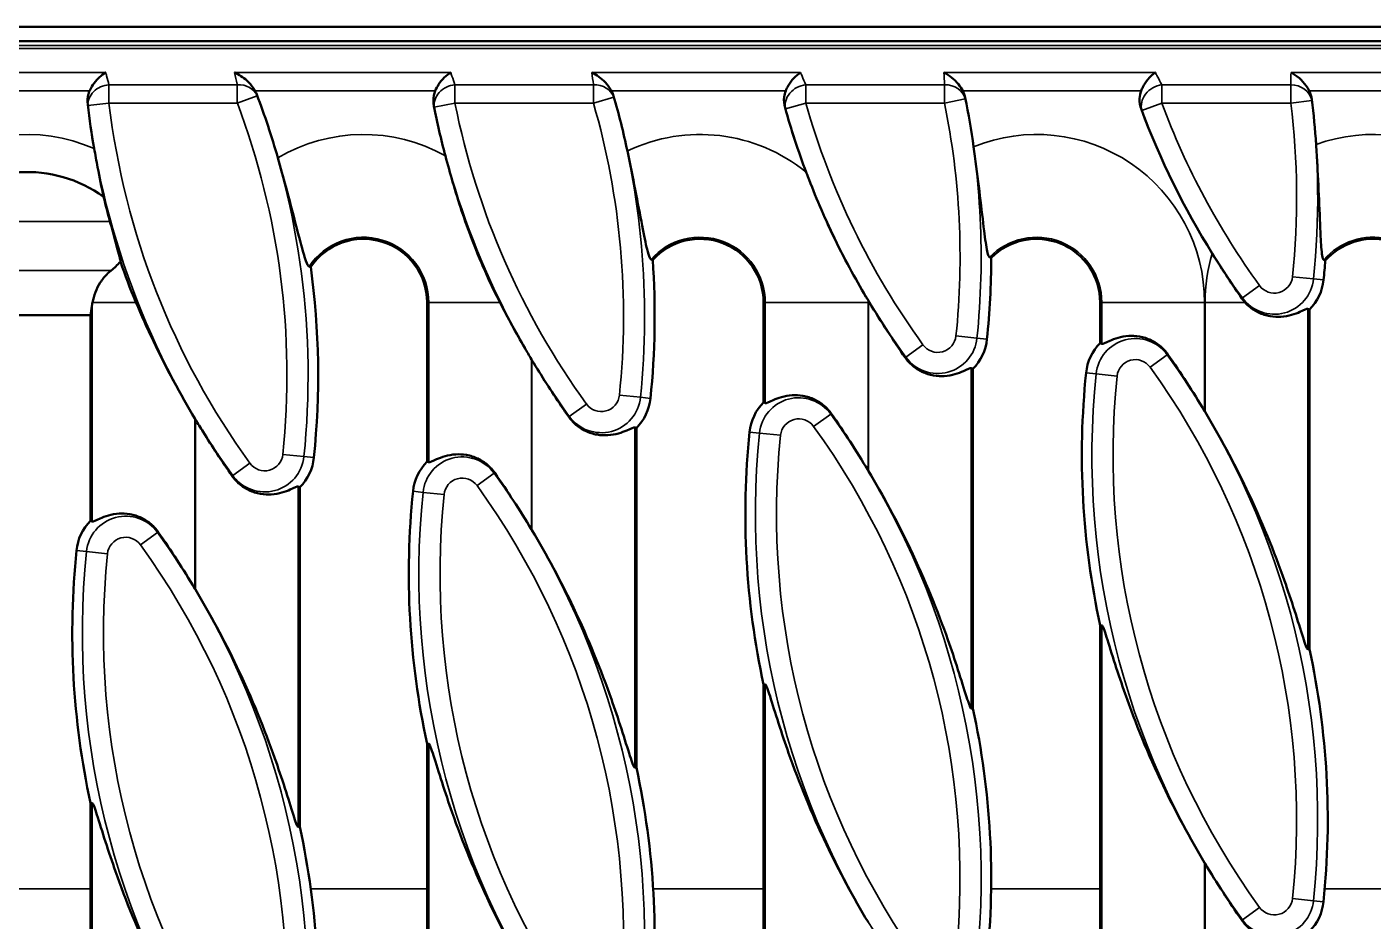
# Model space of a CAD drawing. Header units: millimetres. Extents: x 0 to 1485, y 0 to 1050.
# Drawn here: x 563 to 658.2, y 563.5 to 626.8 of the extents above; entities that cross this region are included whole.
import ezdxf

# ---------------------------------------------------------------- set-up
doc = ezdxf.new("R2010")
doc.units = ezdxf.units.MM
doc.header["$LTSCALE"] = 2.5
doc.layers.add('Sichtbar (ISO)', color=7, linetype='Continuous', lineweight=50)
doc.layers.add('Sichtbar schmal (ISO)', color=7, linetype='Continuous', lineweight=35)

msp = doc.modelspace()

# ---------------------------------------------------------------- linework, layer by layer
at = {"layer": 'Sichtbar (ISO)'}
for p, q in [((1420.146, 626.759), (420.146, 626.759)), ((919.646, 625.759), (420.646, 625.759)), ((567.503, 606.359), (567.62, 607.13)), ((591.313, 596.002), (591.313, 607.259)), ((615.122, 600.193), (615.122, 607.259)), ((638.932, 604.383), (638.932, 607.259)), ((653.741, 606.753), (653.741, 582.726)), ((559.164, 606.359), (567.503, 606.359)), ((567.503, 591.812), (567.503, 606.359)), ((629.932, 602.563), (629.932, 578.535)), ((606.122, 598.372), (606.122, 574.345)), ((582.313, 594.182), (582.313, 570.154)), ((638.932, 584.411), (639.048, 584.423)), ((638.932, 560.383), (638.932, 584.411)), ((653.741, 582.726), (653.624, 582.713)), ((615.122, 580.22), (615.239, 580.233)), ((615.122, 556.193), (615.122, 580.22)), ((629.932, 578.535), (629.815, 578.523)), ((591.313, 576.03), (591.429, 576.042)), ((591.313, 552.002), (591.313, 576.03)), ((606.122, 574.345), (606.005, 574.332)), ((567.503, 571.839), (567.62, 571.852)), ((567.503, 547.812), (567.503, 571.839)), ((582.313, 570.154), (582.196, 570.142))]:
    msp.add_line(p, q, dxfattribs=at)
for centre, radius, start, end in [((526.784, 602.102), 56.122, 15.91258, 20.73517), ((623.032, 627.892), 56.122, 186.77959, 189.99171), ((646.841, 632.082), 56.122, 191.23074, 194.91353), ((550.593, 606.293), 56.122, 12.02047, 16.10142), ((670.651, 636.273), 56.122, 195.75182, 200.66164), ((574.403, 610.483), 56.122, 7.98898, 11.57369), ((598.213, 614.674), 56.122, 3.8509, 7.11826), ((694.46, 640.463), 56.122, 200.37612, 212.00197), ((563.003, 607.259), 9.234, 54.00166, 132.48996), ((623.032, 627.892), 56.165, 193.55323, 195.37701), ((586.813, 607.259), 4.5, 0, 145.94175), ((610.622, 607.259), 4.5, 0, 138.04154), ((634.432, 607.259), 4.5, 0, 135.45553), ((658.241, 607.259), 4.5, 14.85071, 138.71186), ((526.784, 602.102), 56.821, 354.12505, 7.76463), ((550.593, 606.293), 56.821, 354.12505, 4.01128), ((574.403, 610.483), 56.821, 354.12505, 359.9317), ((598.213, 614.674), 56.821, 354.12505, 355.51282), ((651.254, 609.216), 3.5, 315.28608, 354.12505), ((670.651, 636.273), 56.122, 210.93038, 210.99583), ((627.444, 605.025), 3.5, 315.28608, 354.12505), ((641.419, 601.921), 3.5, 135.28608, 174.12505), ((646.841, 632.082), 56.122, 210.93272, 210.99477), ((694.46, 596.463), 56.821, 174.12505, 192.24573), ((603.635, 600.835), 3.5, 315.28608, 354.12505), ((617.609, 597.73), 3.5, 135.28608, 174.12505), ((598.213, 570.674), 56.122, 30.93272, 30.99477), ((623.032, 627.892), 56.122, 210.93272, 210.99477), ((670.651, 592.273), 56.821, 174.12505, 192.24573), ((579.825, 596.644), 3.5, 315.28608, 354.12505), ((593.8, 593.54), 3.5, 135.28608, 174.12505), ((574.403, 566.483), 56.122, 30.93272, 30.99477), ((646.841, 588.082), 56.821, 174.12505, 192.24573), ((569.99, 589.349), 3.5, 135.28608, 174.12505), ((550.593, 562.293), 56.122, 30.93272, 30.99477), ((623.032, 583.892), 56.821, 174.12505, 192.24573), ((526.784, 558.102), 56.122, 30.93272, 30.99477), ((598.213, 570.674), 56.821, 354.12505, 12.24573), ((574.403, 566.483), 56.821, 354.12505, 12.24573), ((550.593, 562.293), 56.821, 354.12505, 12.24573), ((526.784, 558.102), 56.821, 354.12505, 12.24573), ((694.46, 596.463), 56.122, 210.93272, 210.99477), ((651.254, 565.216), 3.5, 315.28608, 354.12505)]:
    msp.add_arc(centre, radius, start, end, dxfattribs=at)
msp.add_ellipse((574.892, 606.763), major_axis=(7.3, 0), ratio=0.57735, start_param=3.023669, end_param=3.054326, dxfattribs=at)
for points, knots in [([(567.438, 622.233), (567.442, 622.243), (567.446, 622.253), (567.534, 622.448), (567.639, 622.621), (567.873, 622.941), (568.005, 623.086), (568.281, 623.339), (568.427, 623.446), (568.575, 623.531), (568.576, 623.531), (568.578, 623.532)], [0.0899102, 0.0899102, 0.0899102, 0.0899102, 0.0931565, 0.0931565, 0.1538394, 0.1538394, 0.217007, 0.217007, 0.2827043, 0.2827043, 0.2834159, 0.2834159, 0.2834159, 0.2834159]), ([(577.695, 623.532), (577.697, 623.531), (577.699, 623.531), (578.002, 623.395), (578.297, 623.201), (578.738, 622.8), (578.897, 622.619), (579.07, 622.367), (579.111, 622.301), (579.149, 622.233)], [-0.0008162, -0.0008162, -0.0008162, -0.0008162, 0, 0, 0.1208521, 0.1208521, 0.2067367, 0.2067367, 0.235931, 0.235931, 0.235931, 0.235931]), ([(591.892, 622.233), (591.958, 622.391), (592.04, 622.542), (592.25, 622.866), (592.386, 623.031), (592.674, 623.317), (592.829, 623.438), (592.984, 623.531), (592.986, 623.531), (592.987, 623.532)], [0.0996969, 0.0996969, 0.0996969, 0.0996969, 0.151074, 0.151074, 0.2189604, 0.2189604, 0.2899759, 0.2899759, 0.2906776, 0.2906776, 0.2906776, 0.2906776]), ([(602.968, 623.532), (602.97, 623.531), (602.972, 623.531), (603.142, 623.451), (603.311, 623.351), (603.631, 623.116), (603.785, 622.982), (604.071, 622.677), (604.205, 622.503), (604.331, 622.287), (604.347, 622.261), (604.361, 622.233)], [-0.0007968, -0.0007968, -0.0007968, -0.0007968, 0, 0, 0.0688061, 0.0688061, 0.1345371, 0.1345371, 0.2007554, 0.2007554, 0.2100856, 0.2100856, 0.2100856, 0.2100856]), ([(616.684, 622.233), (616.734, 622.358), (616.793, 622.478), (616.974, 622.793), (617.109, 622.973), (617.404, 623.292), (617.567, 623.429), (617.731, 623.531), (617.733, 623.531), (617.734, 623.532)], [0.109622, 0.109622, 0.109622, 0.109622, 0.1498493, 0.1498493, 0.2206198, 0.2206198, 0.2974342, 0.2974342, 0.2981259, 0.2981259, 0.2981259, 0.2981259]), ([(627.874, 623.532), (627.876, 623.531), (627.878, 623.531), (628.064, 623.44), (628.249, 623.322), (628.594, 623.044), (628.757, 622.884), (629.019, 622.56), (629.125, 622.402), (629.212, 622.233)], [-0.0007797, -0.0007797, -0.0007797, -0.0007797, 0, 0, 0.0767823, 0.0767823, 0.1493241, 0.1493241, 0.2065298, 0.2065298, 0.2065298, 0.2065298]), ([(641.833, 622.233), (641.868, 622.325), (641.908, 622.414), (642.051, 622.697), (642.17, 622.877), (642.465, 623.242), (642.649, 623.411), (642.834, 623.531), (642.836, 623.531), (642.837, 623.532)], [0.119735, 0.119735, 0.119735, 0.119735, 0.1491524, 0.1491524, 0.2160004, 0.2160004, 0.305117, 0.305117, 0.3057984, 0.3057984, 0.3057984, 0.3057984]), ([(652.435, 623.532), (652.437, 623.531), (652.439, 623.531), (652.638, 623.43), (652.837, 623.295), (653.199, 622.975), (653.367, 622.792), (653.59, 622.474), (653.661, 622.356), (653.722, 622.233)], [-0.0007643, -0.0007643, -0.0007643, -0.0007643, 0, 0, 0.0839687, 0.0839687, 0.1618309, 0.1618309, 0.2033468, 0.2033468, 0.2033468, 0.2033468]), ([(567.302, 621.266), (567.273, 621.517), (567.29, 621.772), (567.38, 622.089), (567.406, 622.162), (567.438, 622.233)], [0, 0, 0, 0, 0.07560178, 0.07560178, 0.09901556, 0.09901556, 0.09901556, 0.09901556]), ([(591.794, 621.152), (591.745, 621.401), (591.742, 621.66), (591.815, 622.021), (591.848, 622.129), (591.892, 622.233)], [0, 0, 0, 0, 0.0763778, 0.0763778, 0.1104961, 0.1104961, 0.1104961, 0.1104961]), ([(616.637, 621.037), (616.567, 621.286), (616.543, 621.547), (616.592, 621.951), (616.628, 622.096), (616.684, 622.233)], [0, 0, 0, 0, 0.0774176, 0.0774176, 0.1222544, 0.1222544, 0.1222544, 0.1222544]), ([(641.85, 620.923), (641.759, 621.169), (641.713, 621.432), (641.731, 621.879), (641.766, 622.062), (641.833, 622.233)], [0, 0, 0, 0, 0.0787906, 0.0787906, 0.1344124, 0.1344124, 0.1344124, 0.1344124]), ([(653.722, 622.233), (653.726, 622.224), (653.731, 622.214), (653.821, 622.023), (653.877, 621.828), (653.901, 621.628)], [0.16446665, 0.16446665, 0.16446665, 0.16446665, 0.16762712, 0.16762712, 0.22766396, 0.22766396, 0.22766396, 0.22766396]), ([(567.761, 618.154), (567.839, 617.711), (567.92, 617.268), (568.141, 616.11), (568.28, 615.424), (568.43, 614.729)], [-1.162186, -1.162186, -1.162186, -1.162186, -1.0359865, -1.0359865, -0.8324319, -0.8324319, -0.8324319, -0.8324319]), ([(631.108, 610.463), (631.085, 610.472), (631.062, 610.501), (631.007, 610.622), (630.975, 610.735), (630.87, 611.219), (630.798, 611.735), (630.635, 613.042), (630.539, 613.884), (630.323, 615.689), (630.205, 616.637), (630.042, 617.833), (630.011, 618.058), (629.98, 618.283)], [-1.351817, -1.351817, -1.351817, -1.351817, -1.273004, -1.273004, -1.158051, -1.158051, -0.893248, -0.893248, -0.584214, -0.584214, -0.289153, -0.289153, -0.220892, -0.220892, -0.220892, -0.220892]), ([(654.746, 610.276), (654.732, 610.282), (654.719, 610.297), (654.69, 610.355), (654.675, 610.404), (654.605, 610.727), (654.572, 611.214), (654.509, 612.351), (654.478, 613.195), (654.398, 615.074), (654.354, 616.015), (654.27, 617.475), (654.24, 617.959), (654.207, 618.443)], [-1.334604, -1.334604, -1.334604, -1.334604, -1.283403, -1.283403, -1.216084, -1.216084, -0.941622, -0.941622, -0.589756, -0.589756, -0.290373, -0.290373, -0.144289, -0.144289, -0.144289, -0.144289]), ([(582.963, 609.807), (582.949, 609.81), (582.934, 609.82), (582.901, 609.857), (582.882, 609.885), (582.79, 610.058), (582.701, 610.309), (582.436, 611.197), (582.245, 611.931), (581.804, 613.627), (581.573, 614.518), (581.139, 616.124), (580.95, 616.806), (580.755, 617.489)], [-1.59684, -1.59684, -1.59684, -1.59684, -1.53798, -1.53798, -1.470583, -1.470583, -1.224716, -1.224716, -0.882562, -0.882562, -0.580215, -0.580215, -0.366473, -0.366473, -0.366473, -0.366473]), ([(592.61, 617.639), (592.782, 616.994), (592.954, 616.376), (593.533, 614.401), (593.96, 613.092), (595.229, 609.761), (595.893, 608.4), (596.474, 607.259)], [-0.7613779, -0.7613779, -0.7613779, -0.7613779, -0.6525751, -0.6525751, -0.3882603, -0.3882603, 0, 0, 0, 0]), ([(607.156, 610.308), (607.142, 610.313), (607.128, 610.324), (607.097, 610.362), (607.081, 610.39), (607.006, 610.547), (606.945, 610.754), (606.778, 611.435), (606.662, 612.013), (606.383, 613.46), (606.221, 614.325), (605.869, 616.129), (605.682, 617.051), (605.484, 617.98)], [-1.455921, -1.455921, -1.455921, -1.455921, -1.406192, -1.406192, -1.3509, -1.3509, -1.166398, -1.166398, -0.88306, -0.88306, -0.580454, -0.580454, -0.295552, -0.295552, -0.295552, -0.295552]), ([(618.139, 616.47), (618.175, 616.374), (618.211, 616.279), (618.767, 614.824), (619.349, 613.416), (620.964, 610.091), (621.731, 608.726), (622.51, 607.426)], [-0.9498672, -0.9498672, -0.9498672, -0.9498672, -0.9185656, -0.9185656, -0.4682444, -0.4682444, -0.0143971, -0.0143971, -0.0143971, -0.0143971]), ([(569.628, 610.165), (569.624, 610.183), (569.62, 610.201), (569.527, 610.587), (569.406, 611.049), (569.145, 612.019), (569.008, 612.523), (568.877, 612.998)], [0.2908011, 0.2908011, 0.2908011, 0.2908011, 0.298333, 0.298333, 0.4545258, 0.4545258, 0.6011948, 0.6011948, 0.6011948, 0.6011948]), ([(567.643, 607.259), (567.741, 607.739), (567.922, 608.245), (568.331, 608.885), (568.51, 609.111), (568.81, 609.397), (568.89, 609.466), (568.973, 609.534)], [2.4722014, 2.4722014, 2.4722014, 2.4722014, 2.7417205, 2.7417205, 2.8748846, 2.8748846, 2.9191071, 2.9191071, 2.9191071, 2.9191071]), ([(568.973, 609.534), (569.183, 609.704), (569.401, 609.911), (569.618, 610.153), (569.623, 610.159), (569.628, 610.165)], [-0.4335925, -0.4335925, -0.4335925, -0.4335925, -0.3349858, -0.3349858, -0.332486, -0.332486, -0.332486, -0.332486]), ([(570.717, 607.259), (571.1, 606.352), (571.512, 605.432), (572.851, 602.63), (573.862, 600.762), (574.892, 599.043)], [1.0539017, 1.0539017, 1.0539017, 1.0539017, 1.3391491, 1.3391491, 1.9269988, 1.9269988, 1.9269988, 1.9269988]), ([(596.474, 607.259), (597.028, 606.17), (597.614, 605.094), (598.381, 603.773), (598.541, 603.503), (598.702, 603.234)], [1.0842167, 1.0842167, 1.0842167, 1.0842167, 1.4316707, 1.4316707, 1.5221303, 1.5221303, 1.5221303, 1.5221303]), ([(649.182, 607.259), (649.268, 607.163), (649.362, 607.072), (649.675, 606.802), (649.913, 606.654), (650.396, 606.424), (650.681, 606.335), (651.228, 606.24), (651.49, 606.233), (652.262, 606.278), (652.733, 606.446), (653.37, 606.727), (653.559, 606.829), (653.624, 606.802)], [3.8106928, 3.8106928, 3.8106928, 3.8106928, 3.8486369, 3.8486369, 3.9329934, 3.9329934, 4.0314686, 4.0314686, 4.1299438, 4.1299438, 4.3729414, 4.3729414, 4.5970062, 4.5970062, 4.5970062, 4.5970062]), ([(643.722, 603.586), (643.58, 603.79), (643.406, 603.984), (642.997, 604.334), (642.759, 604.483), (642.277, 604.713), (641.991, 604.801), (641.444, 604.896), (641.183, 604.904), (640.411, 604.859), (639.94, 604.691), (639.302, 604.409), (639.114, 604.307), (639.048, 604.335)], [3.7738978, 3.7738978, 3.7738978, 3.7738978, 3.8486369, 3.8486369, 3.9329934, 3.9329934, 4.0314686, 4.0314686, 4.1299438, 4.1299438, 4.3729414, 4.3729414, 4.5970062, 4.5970062, 4.5970062, 4.5970062]), ([(598.733, 603.182), (599.41, 602.055), (600.109, 600.966), (600.979, 599.681), (601.154, 599.426), (601.332, 599.169)], [1.5311168, 1.5311168, 1.5311168, 1.5311168, 1.911009, 1.911009, 2.0033074, 2.0033074, 2.0033074, 2.0033074]), ([(625.142, 603.36), (625.283, 603.156), (625.458, 602.962), (625.866, 602.612), (626.104, 602.463), (626.587, 602.233), (626.872, 602.145), (627.419, 602.05), (627.68, 602.042), (628.452, 602.087), (628.924, 602.255), (629.561, 602.537), (629.749, 602.639), (629.815, 602.611)], [3.7738978, 3.7738978, 3.7738978, 3.7738978, 3.8486369, 3.8486369, 3.9329934, 3.9329934, 4.0314686, 4.0314686, 4.1299438, 4.1299438, 4.3729414, 4.3729414, 4.5970062, 4.5970062, 4.5970062, 4.5970062]), ([(646.321, 599.574), (645.904, 600.267), (645.479, 600.947), (644.63, 602.256), (644.181, 602.925), (643.722, 603.586)], [5.6696828, 5.6696828, 5.6696828, 5.6696828, 5.9076607, 5.9076607, 6.1399115, 6.1399115, 6.1399115, 6.1399115]), ([(619.912, 599.396), (619.771, 599.599), (619.596, 599.793), (619.188, 600.144), (618.95, 600.292), (618.467, 600.522), (618.182, 600.611), (617.635, 600.706), (617.373, 600.713), (616.601, 600.668), (616.13, 600.5), (615.493, 600.219), (615.304, 600.117), (615.239, 600.144)], [3.7738978, 3.7738978, 3.7738978, 3.7738978, 3.8486369, 3.8486369, 3.9329934, 3.9329934, 4.0314686, 4.0314686, 4.1299438, 4.1299438, 4.3729414, 4.3729414, 4.5970062, 4.5970062, 4.5970062, 4.5970062]), ([(601.332, 599.169), (601.473, 598.966), (601.648, 598.772), (602.056, 598.421), (602.294, 598.273), (602.777, 598.043), (603.062, 597.954), (603.609, 597.859), (603.871, 597.852), (604.643, 597.897), (605.114, 598.065), (605.751, 598.346), (605.94, 598.448), (606.005, 598.421)], [3.7738978, 3.7738978, 3.7738978, 3.7738978, 3.8486369, 3.8486369, 3.9329934, 3.9329934, 4.0314686, 4.0314686, 4.1299438, 4.1299438, 4.3729414, 4.3729414, 4.5970062, 4.5970062, 4.5970062, 4.5970062]), ([(622.511, 595.383), (622.095, 596.077), (621.669, 596.757), (620.82, 598.066), (620.371, 598.734), (619.912, 599.396)], [5.6696828, 5.6696828, 5.6696828, 5.6696828, 5.9076607, 5.9076607, 6.1399115, 6.1399115, 6.1399115, 6.1399115]), ([(653.624, 582.713), (653.611, 582.712), (653.593, 582.732), (653.548, 582.815), (653.521, 582.879), (653.43, 583.115), (653.358, 583.333), (653.116, 584.085), (652.909, 584.762), (652.455, 586.168), (652.209, 586.901), (651.259, 589.587), (650.353, 591.832), (648.393, 595.935), (647.382, 597.803), (646.352, 599.522)], [0.001445, 0.001445, 0.001445, 0.001445, 0.046776, 0.046776, 0.093551, 0.093551, 0.187102, 0.187102, 0.417891, 0.417891, 0.64868, 0.64868, 1.339149, 1.339149, 1.926999, 1.926999, 1.926999, 1.926999]), ([(574.923, 598.991), (575.103, 598.692), (575.283, 598.397), (576.098, 597.086), (576.804, 596.014), (577.522, 594.979)], [5.4826973, 5.4826973, 5.4826973, 5.4826973, 5.5850708, 5.5850708, 5.9462229, 5.9462229, 5.9462229, 5.9462229]), ([(596.103, 595.205), (595.961, 595.409), (595.786, 595.603), (595.378, 595.953), (595.14, 596.102), (594.658, 596.332), (594.372, 596.42), (593.825, 596.515), (593.564, 596.523), (592.792, 596.478), (592.321, 596.31), (591.683, 596.028), (591.495, 595.926), (591.429, 595.954)], [3.7738978, 3.7738978, 3.7738978, 3.7738978, 3.8486369, 3.8486369, 3.9329934, 3.9329934, 4.0314686, 4.0314686, 4.1299438, 4.1299438, 4.3729414, 4.3729414, 4.5970062, 4.5970062, 4.5970062, 4.5970062]), ([(629.815, 578.523), (629.801, 578.521), (629.783, 578.542), (629.739, 578.625), (629.711, 578.689), (629.621, 578.925), (629.549, 579.143), (629.307, 579.895), (629.099, 580.572), (628.646, 581.978), (628.4, 582.71), (627.45, 585.397), (626.544, 587.642), (624.583, 591.744), (623.572, 593.612), (622.542, 595.331)], [0.001445, 0.001445, 0.001445, 0.001445, 0.046776, 0.046776, 0.093551, 0.093551, 0.187102, 0.187102, 0.417891, 0.417891, 0.64868, 0.64868, 1.339149, 1.339149, 1.926999, 1.926999, 1.926999, 1.926999]), ([(577.522, 594.979), (577.664, 594.775), (577.839, 594.581), (578.247, 594.231), (578.485, 594.082), (578.967, 593.852), (579.253, 593.764), (579.8, 593.669), (580.061, 593.661), (580.833, 593.706), (581.304, 593.874), (581.942, 594.156), (582.13, 594.258), (582.196, 594.23)], [3.7738978, 3.7738978, 3.7738978, 3.7738978, 3.8486369, 3.8486369, 3.9329934, 3.9329934, 4.0314686, 4.0314686, 4.1299438, 4.1299438, 4.3729414, 4.3729414, 4.5970062, 4.5970062, 4.5970062, 4.5970062]), ([(598.702, 591.193), (598.285, 591.886), (597.86, 592.566), (597.011, 593.875), (596.562, 594.544), (596.103, 595.205)], [5.6696828, 5.6696828, 5.6696828, 5.6696828, 5.9076607, 5.9076607, 6.1399115, 6.1399115, 6.1399115, 6.1399115]), ([(572.293, 591.015), (572.152, 591.218), (571.977, 591.412), (571.569, 591.763), (571.331, 591.911), (570.848, 592.141), (570.563, 592.23), (570.016, 592.325), (569.754, 592.333), (568.982, 592.287), (568.511, 592.119), (567.874, 591.838), (567.685, 591.736), (567.62, 591.763)], [3.7738978, 3.7738978, 3.7738978, 3.7738978, 3.8486369, 3.8486369, 3.9329934, 3.9329934, 4.0314686, 4.0314686, 4.1299438, 4.1299438, 4.3729414, 4.3729414, 4.5970062, 4.5970062, 4.5970062, 4.5970062]), ([(574.892, 587.002), (574.476, 587.696), (574.05, 588.376), (573.201, 589.685), (572.752, 590.353), (572.293, 591.015)], [5.6696828, 5.6696828, 5.6696828, 5.6696828, 5.9076607, 5.9076607, 6.1399115, 6.1399115, 6.1399115, 6.1399115]), ([(606.005, 574.332), (605.992, 574.331), (605.974, 574.351), (605.929, 574.435), (605.902, 574.498), (605.811, 574.734), (605.739, 574.952), (605.497, 575.704), (605.29, 576.381), (604.836, 577.787), (604.59, 578.52), (603.64, 581.206), (602.734, 583.451), (600.774, 587.554), (599.763, 589.422), (598.733, 591.141)], [0.001445, 0.001445, 0.001445, 0.001445, 0.046776, 0.046776, 0.093551, 0.093551, 0.187102, 0.187102, 0.417891, 0.417891, 0.64868, 0.64868, 1.339149, 1.339149, 1.926999, 1.926999, 1.926999, 1.926999]), ([(582.196, 570.142), (582.182, 570.14), (582.164, 570.161), (582.119, 570.244), (582.092, 570.308), (582.002, 570.544), (581.93, 570.762), (581.688, 571.514), (581.48, 572.191), (581.027, 573.597), (580.78, 574.329), (579.831, 577.016), (578.924, 579.261), (576.964, 583.363), (575.953, 585.231), (574.923, 586.95)], [0.001445, 0.001445, 0.001445, 0.001445, 0.046776, 0.046776, 0.093551, 0.093551, 0.187102, 0.187102, 0.417891, 0.417891, 0.64868, 0.64868, 1.339149, 1.339149, 1.926999, 1.926999, 1.926999, 1.926999]), ([(639.048, 584.423), (639.062, 584.425), (639.08, 584.404), (639.125, 584.321), (639.152, 584.257), (639.242, 584.021), (639.314, 583.803), (639.557, 583.051), (639.764, 582.375), (640.217, 580.968), (640.464, 580.236), (641.413, 577.549), (642.32, 575.304), (644.28, 571.202), (645.291, 569.334), (646.321, 567.615)], [0.001445, 0.001445, 0.001445, 0.001445, 0.046776, 0.046776, 0.093551, 0.093551, 0.187102, 0.187102, 0.417891, 0.417891, 0.64868, 0.64868, 1.339149, 1.339149, 1.926999, 1.926999, 1.926999, 1.926999]), ([(615.239, 580.233), (615.252, 580.234), (615.27, 580.214), (615.315, 580.131), (615.342, 580.067), (615.433, 579.831), (615.505, 579.613), (615.747, 578.861), (615.954, 578.184), (616.408, 576.778), (616.654, 576.045), (617.604, 573.359), (618.51, 571.114), (620.47, 567.011), (621.481, 565.143), (622.511, 563.424)], [0.001445, 0.001445, 0.001445, 0.001445, 0.046776, 0.046776, 0.093551, 0.093551, 0.187102, 0.187102, 0.417891, 0.417891, 0.64868, 0.64868, 1.339149, 1.339149, 1.926999, 1.926999, 1.926999, 1.926999]), ([(591.429, 576.042), (591.443, 576.044), (591.461, 576.023), (591.506, 575.94), (591.533, 575.876), (591.623, 575.64), (591.695, 575.422), (591.937, 574.67), (592.145, 573.994), (592.598, 572.587), (592.845, 571.855), (593.794, 569.168), (594.701, 566.923), (596.661, 562.821), (597.672, 560.953), (598.702, 559.234)], [0.001445, 0.001445, 0.001445, 0.001445, 0.046776, 0.046776, 0.093551, 0.093551, 0.187102, 0.187102, 0.417891, 0.417891, 0.64868, 0.64868, 1.339149, 1.339149, 1.926999, 1.926999, 1.926999, 1.926999]), ([(567.62, 571.852), (567.633, 571.853), (567.651, 571.833), (567.696, 571.75), (567.723, 571.686), (567.814, 571.45), (567.886, 571.232), (568.128, 570.48), (568.335, 569.803), (568.789, 568.397), (569.035, 567.665), (569.985, 564.978), (570.891, 562.733), (572.851, 558.63), (573.862, 556.762), (574.892, 555.043)], [0.001445, 0.001445, 0.001445, 0.001445, 0.046776, 0.046776, 0.093551, 0.093551, 0.187102, 0.187102, 0.417891, 0.417891, 0.64868, 0.64868, 1.339149, 1.339149, 1.926999, 1.926999, 1.926999, 1.926999]), ([(646.352, 567.563), (646.768, 566.869), (647.194, 566.189), (648.043, 564.88), (648.492, 564.212), (648.951, 563.55)], [5.6696828, 5.6696828, 5.6696828, 5.6696828, 5.9076607, 5.9076607, 6.1399115, 6.1399115, 6.1399115, 6.1399115]), ([(648.951, 563.55), (649.092, 563.347), (649.267, 563.153), (649.675, 562.802), (649.913, 562.654), (650.396, 562.424), (650.681, 562.335), (651.228, 562.24), (651.49, 562.233), (652.262, 562.278), (652.733, 562.446), (653.37, 562.727), (653.559, 562.829), (653.624, 562.802)], [3.7738978, 3.7738978, 3.7738978, 3.7738978, 3.8486369, 3.8486369, 3.9329934, 3.9329934, 4.0314686, 4.0314686, 4.1299438, 4.1299438, 4.3729414, 4.3729414, 4.5970062, 4.5970062, 4.5970062, 4.5970062])]:
    msp.add_open_spline(points, degree=3, knots=knots, dxfattribs=at)
for points, degree in [([(579.149, 622.233), (579.196, 622.149), (579.236, 622.062), (579.27, 621.972)], 3), ([(604.361, 622.233), (604.425, 622.114), (604.476, 621.987), (604.513, 621.857)], 3), ([(629.212, 622.233), (629.291, 622.079), (629.349, 621.913), (629.383, 621.743)], 3), ([(646.867, 610.721), (647.605, 609.541), (648.323, 608.456), (648.951, 607.55)], 3), ([(569.628, 610.165), (569.955, 609.158), (570.283, 608.287), (570.717, 607.259)], 3), ([(583.084, 609.779), (583.044, 609.788), (583.003, 609.798), (582.963, 609.807)], 3), ([(607.276, 610.267), (607.236, 610.281), (607.196, 610.295), (607.156, 610.308)], 3), ([(631.224, 610.415), (631.185, 610.431), (631.146, 610.447), (631.108, 610.463)], 3), ([(654.86, 610.228), (654.822, 610.244), (654.784, 610.26), (654.746, 610.276)], 3), ([(622.543, 607.371), (622.566, 607.333), (622.588, 607.296), (622.611, 607.259)], 3), ([(622.611, 607.259), (623.434, 605.894), (624.293, 604.582), (625.142, 603.36)], 3), ([(648.951, 607.55), (649.022, 607.448), (649.099, 607.351), (649.182, 607.259)], 3), ([(653.624, 606.802), (653.682, 606.777), (653.741, 606.753)], 2), ([(639.048, 604.335), (638.991, 604.359), (638.932, 604.383)], 2), ([(629.815, 602.611), (629.873, 602.587), (629.932, 602.563)], 2), ([(615.239, 600.144), (615.181, 600.169), (615.122, 600.193)], 2), ([(606.005, 598.421), (606.063, 598.397), (606.122, 598.372)], 2), ([(591.429, 595.954), (591.372, 595.978), (591.313, 596.002)], 2), ([(582.196, 594.23), (582.253, 594.206), (582.313, 594.182)], 2), ([(567.62, 591.763), (567.562, 591.788), (567.503, 591.812)], 2)]:
    msp.add_open_spline(points, degree=degree, dxfattribs=at)
at = {"layer": 'Sichtbar schmal (ISO)'}
for p, q in [((919.646, 625.438), (420.646, 625.438)), ((919.646, 625.243), (420.646, 625.243)), ((552.022, 623.532), (568.578, 623.532)), ((577.695, 623.532), (592.987, 623.532)), ((602.968, 623.532), (617.734, 623.532)), ((627.874, 623.532), (642.837, 623.532)), ((652.435, 623.532), (668.324, 623.532)), ((553.545, 622.233), (567.438, 622.233)), ((568.807, 622.666), (577.889, 622.666)), ((568.807, 622.666), (568.807, 621.367)), ((577.889, 621.367), (577.889, 622.666)), ((579.149, 622.233), (591.892, 622.233)), ((593.287, 622.666), (603.088, 622.666)), ((593.287, 622.666), (593.287, 621.367)), ((603.088, 621.367), (603.088, 622.666)), ((604.361, 622.233), (616.684, 622.233)), ((618.108, 622.666), (627.923, 622.666)), ((618.108, 622.666), (618.108, 621.367)), ((627.923, 621.367), (627.923, 622.666)), ((629.212, 622.233), (641.833, 622.233)), ((643.291, 622.666), (652.417, 622.666)), ((643.291, 622.666), (643.291, 621.367)), ((652.417, 621.367), (652.417, 622.666)), ((653.722, 622.233), (667.367, 622.233)), ((567.323, 621.189), (568.807, 621.367)), ((577.889, 621.367), (568.807, 621.367)), ((577.889, 621.367), (579.287, 621.894)), ((591.821, 621.074), (593.287, 621.367)), ((603.088, 621.367), (593.287, 621.367)), ((603.088, 621.367), (604.524, 621.78)), ((616.67, 620.96), (618.108, 621.367)), ((627.923, 621.367), (618.108, 621.367)), ((627.923, 621.367), (629.388, 621.665)), ((641.891, 620.845), (643.291, 621.367)), ((652.417, 621.367), (643.291, 621.367)), ((652.417, 621.367), (653.9, 621.55)), ((568.877, 612.998), (557.076, 612.998)), ((568.973, 609.534), (558.103, 609.534)), ((652.541, 609.083), (654.028, 608.93)), ((654.735, 608.857), (654.028, 608.93)), ((650.205, 608.457), (648.994, 607.581)), ((567.62, 591.763), (567.62, 607.13)), ((567.643, 607.259), (570.717, 607.259)), ((591.429, 607.259), (591.313, 607.259)), ((591.429, 595.954), (591.429, 607.259)), ((591.429, 607.259), (596.474, 607.259)), ((615.239, 607.259), (615.122, 607.259)), ((615.239, 600.144), (615.239, 607.259)), ((615.239, 607.259), (622.511, 607.259)), ((622.511, 607.259), (622.511, 595.383)), ((622.542, 595.331), (622.542, 607.259)), ((622.542, 607.259), (622.611, 607.259)), ((639.048, 607.259), (638.932, 607.259)), ((639.048, 607.259), (646.321, 607.259)), ((639.048, 604.335), (639.048, 607.259)), ((646.321, 607.259), (646.321, 599.574)), ((646.352, 599.522), (646.352, 607.259)), ((646.352, 607.259), (649.182, 607.259)), ((648.951, 607.55), (648.994, 607.581)), ((653.624, 606.802), (653.624, 582.713)), ((628.732, 604.893), (630.218, 604.74)), ((626.396, 604.267), (625.185, 603.391)), ((630.926, 604.667), (630.218, 604.74)), ((598.702, 603.234), (598.702, 591.193)), ((598.733, 591.141), (598.733, 603.182)), ((625.142, 603.36), (625.185, 603.391)), ((642.468, 602.679), (643.678, 603.555)), ((643.722, 603.586), (643.678, 603.555)), ((629.815, 602.611), (629.815, 578.523)), ((637.937, 602.279), (638.645, 602.206)), ((640.131, 602.053), (638.645, 602.206)), ((602.586, 600.076), (601.375, 599.201)), ((604.922, 600.702), (606.409, 600.549)), ((607.116, 600.476), (606.409, 600.549)), ((601.332, 599.169), (601.375, 599.201)), ((618.658, 598.489), (619.869, 599.365)), ((619.912, 599.396), (619.869, 599.365)), ((574.892, 599.043), (574.892, 587.002)), ((574.923, 586.95), (574.923, 598.991)), ((606.005, 598.421), (606.005, 574.332)), ((614.128, 598.089), (614.835, 598.016)), ((616.322, 597.863), (614.835, 598.016)), ((581.113, 596.512), (582.599, 596.359)), ((583.307, 596.286), (582.599, 596.359)), ((578.776, 595.886), (577.566, 595.01)), ((577.522, 594.979), (577.566, 595.01)), ((594.849, 594.298), (596.059, 595.174)), ((596.103, 595.205), (596.059, 595.174)), ((582.196, 594.23), (582.196, 570.142)), ((590.318, 593.898), (591.026, 593.825)), ((592.512, 593.672), (591.026, 593.825)), ((571.039, 590.108), (572.25, 590.984)), ((572.293, 591.015), (572.25, 590.984)), ((566.509, 589.708), (567.216, 589.635)), ((568.703, 589.482), (567.216, 589.635)), ((639.048, 560.335), (639.048, 584.423)), ((615.239, 556.144), (615.239, 580.233)), ((591.429, 551.954), (591.429, 576.042)), ((567.62, 547.763), (567.62, 571.852)), ((646.321, 567.615), (646.321, 555.574)), ((646.352, 555.522), (646.352, 567.563)), ((567.503, 565.759), (558.547, 565.759)), ((591.313, 565.759), (583.087, 565.759)), ((615.122, 565.759), (607.309, 565.759)), ((638.932, 565.759), (631.22, 565.759)), ((662.741, 565.759), (654.821, 565.759)), ((654.028, 564.93), (652.541, 565.083)), ((654.735, 564.857), (654.028, 564.93)), ((650.205, 564.457), (648.994, 563.581)), ((648.951, 563.55), (648.994, 563.581))]:
    msp.add_line(p, q, dxfattribs=at)
for centre, radius, start, end in [((623.032, 627.892), 56.11, 186.86076, 215.87495), ((623.032, 627.892), 54.616, 186.86076, 215.87495), ((526.784, 602.102), 54.616, 354.12505, 20.65506), ((526.784, 602.102), 56.11, 354.12505, 20.65506), ((646.841, 632.082), 56.11, 191.31386, 215.87495), ((646.841, 632.082), 54.616, 191.31386, 215.87495), ((550.593, 606.293), 54.616, 354.12505, 16.02249), ((550.593, 606.293), 56.11, 354.12505, 16.02249), ((670.651, 636.273), 56.11, 195.8375, 215.87495), ((670.651, 636.273), 54.616, 195.8375, 215.87495), ((574.403, 610.483), 54.616, 354.12505, 11.49534), ((574.403, 610.483), 56.11, 354.12505, 11.49534), ((694.46, 640.463), 54.616, 200.46507, 215.87495), ((598.213, 614.674), 54.616, 354.12505, 7.03997), ((598.213, 614.674), 56.11, 354.12505, 7.03997), ((694.46, 640.463), 56.11, 200.46507, 215.87495), ((563.003, 607.259), 11.889, 66.40816, 127.04551), ((586.813, 607.259), 11.889, 60.81514, 120.63081), ((610.622, 607.259), 11.889, 50.78458, 115.6026), ((634.432, 607.259), 11.889, 0, 111.98945), ((658.241, 607.259), 11.889, 0, 109.83309), ((586.813, 607.259), 4.617, 0, 146.49946), ((610.622, 607.259), 4.617, 0, 138.66052), ((634.432, 607.259), 4.617, 0, 136.05225), ((658.241, 607.259), 4.617, 14.0682, 139.19752), ((658.241, 607.259), 11.889, 163.06698, 180), ((651.254, 609.216), 2.789, 215.87495, 354.12505), ((651.254, 609.216), 1.294, 215.87495, 354.12505), ((610.622, 607.259), 11.889, 0, 0.80744), ((634.432, 607.259), 11.889, 179.45751, 180), ((627.444, 605.025), 1.294, 215.87495, 354.12505), ((627.444, 605.025), 2.789, 215.87495, 354.12505), ((641.419, 601.921), 2.789, 35.87495, 174.12505), ((641.419, 601.921), 1.294, 35.87495, 174.12505), ((598.213, 570.674), 56.11, 354.12505, 35.87495), ((694.46, 596.463), 56.11, 174.12505, 215.87495), ((694.46, 596.463), 54.616, 174.12505, 215.87495), ((598.213, 570.674), 54.616, 354.12505, 35.87495), ((603.635, 600.835), 2.789, 215.87495, 354.12505), ((603.635, 600.835), 1.294, 215.87495, 354.12505), ((617.609, 597.73), 2.789, 35.87495, 174.12505), ((574.403, 566.483), 56.11, 354.12505, 35.87495), ((617.609, 597.73), 1.294, 35.87495, 174.12505), ((574.403, 566.483), 54.616, 354.12505, 35.87495), ((670.651, 592.273), 56.11, 174.12505, 215.87495), ((670.651, 592.273), 54.616, 174.12505, 215.87495), ((579.825, 596.644), 2.789, 215.87495, 354.12505), ((579.825, 596.644), 1.294, 215.87495, 354.12505), ((593.8, 593.54), 2.789, 35.87495, 174.12505), ((593.8, 593.54), 1.294, 35.87495, 174.12505), ((550.593, 562.293), 54.616, 354.12505, 35.87495), ((550.593, 562.293), 56.11, 354.12505, 35.87495), ((646.841, 588.082), 56.11, 174.12505, 215.87495), ((646.841, 588.082), 54.616, 174.12505, 215.87495), ((569.99, 589.349), 2.789, 35.87495, 174.12505), ((569.99, 589.349), 1.294, 35.87495, 174.12505), ((526.784, 558.102), 56.11, 354.12505, 35.87495), ((623.032, 583.892), 56.11, 174.12505, 215.87495), ((526.784, 558.102), 54.616, 354.12505, 35.87495), ((623.032, 583.892), 54.616, 174.12505, 215.87495), ((651.254, 565.216), 2.789, 215.87495, 354.12505), ((651.254, 565.216), 1.294, 215.87495, 354.12505)]:
    msp.add_arc(centre, radius, start, end, dxfattribs=at)
for centre, major_axis, ratio, start_param, end_param in [((568.807, 621.367), (-1.447, -0.395), 0.858072, 4.482328, 6.112641), ((577.889, 621.367), (1.466, 0.315), 0.861063, 0.172249, 1.387717), ((593.287, 621.367), (-1.414, -0.501), 0.852726, 4.418746, 6.115551), ((603.088, 621.367), (1.488, 0.193), 0.864215, 0.174108, 1.459335), ((618.108, 621.367), (-1.372, -0.605), 0.845693, 4.355273, 6.119136), ((627.923, 621.367), (1.498, 0.073), 0.865768, 0.175049, 1.528632), ((643.291, 621.367), (-1.323, -0.708), 0.836617, 4.291587, 6.123401), ((652.417, 621.367), (1.499, -0.044), 0.865933, 0.17515, 1.59607)]:
    msp.add_ellipse(centre, major_axis=major_axis, ratio=ratio, start_param=start_param, end_param=end_param, dxfattribs=at)
for points, knots in [([(568.578, 623.532), (568.598, 623.451), (568.619, 623.37), (568.641, 623.289), (568.695, 623.081), (568.75, 622.874), (568.807, 622.666)], [-1.31712816, -1.31712816, -1.31712816, -1.31712816, -1.31271496, -1.31271496, -1.31271496, -1.30137516, -1.30137516, -1.30137516, -1.30137516]), ([(577.889, 622.666), (577.886, 622.68), (577.883, 622.693), (577.821, 622.982), (577.759, 623.258), (577.695, 623.532)], [-1.35659343, -1.35659343, -1.35659343, -1.35659343, -1.35582106, -1.35582106, -1.33981175, -1.33981175, -1.33981175, -1.33981175]), ([(592.987, 623.532), (593.015, 623.45), (593.043, 623.367), (593.071, 623.285), (593.142, 623.078), (593.214, 622.872), (593.287, 622.666)], [-1.24228514, -1.24228514, -1.24228514, -1.24228514, -1.2377351, -1.2377351, -1.2377351, -1.22634584, -1.22634584, -1.22634584, -1.22634584]), ([(603.088, 622.666), (603.086, 622.677), (603.085, 622.687), (603.047, 622.976), (603.009, 623.254), (602.968, 623.532)], [-1.44051453, -1.44051453, -1.44051453, -1.44051453, -1.4399363, -1.4399363, -1.4241893, -1.4241893, -1.4241893, -1.4241893]), ([(617.734, 623.532), (617.77, 623.448), (617.806, 623.364), (617.842, 623.279), (617.929, 623.075), (618.018, 622.87), (618.108, 622.666)], [-1.16721832, -1.16721832, -1.16721832, -1.16721832, -1.16248833, -1.16248833, -1.16248833, -1.1509844, -1.1509844, -1.1509844, -1.1509844]), ([(627.923, 622.666), (627.923, 622.674), (627.922, 622.681), (627.908, 622.97), (627.892, 623.251), (627.874, 623.532)], [-1.52153604, -1.52153604, -1.52153604, -1.52153604, -1.52111877, -1.52111877, -1.50553464, -1.50553464, -1.50553464, -1.50553464]), ([(642.837, 623.532), (642.882, 623.446), (642.926, 623.36), (642.971, 623.273), (643.077, 623.07), (643.183, 622.868), (643.291, 622.666)], [-1.09140289, -1.09140289, -1.09140289, -1.09140289, -1.08643689, -1.08643689, -1.08643689, -1.07474774, -1.07474774, -1.07474774, -1.07474774]), ([(652.417, 622.666), (652.417, 622.671), (652.417, 622.676), (652.425, 622.965), (652.431, 623.249), (652.435, 623.532)], [1.54127065, 1.54127065, 1.54127065, 1.54127065, 1.54154698, 1.54154698, 1.55706026, 1.55706026, 1.55706026, 1.55706026]), ([(579.27, 621.972), (579.273, 621.96), (579.276, 621.948), (579.281, 621.922), (579.284, 621.908), (579.287, 621.894)], [1.355133317, 1.355133317, 1.355133317, 1.355133317, 1.355821057, 1.355821057, 1.356593431, 1.356593431, 1.356593431, 1.356593431]), ([(604.513, 621.857), (604.516, 621.842), (604.518, 621.827), (604.521, 621.801), (604.522, 621.79), (604.524, 621.78)], [1.439093146, 1.439093146, 1.439093146, 1.439093146, 1.439936301, 1.439936301, 1.440514531, 1.440514531, 1.440514531, 1.440514531]), ([(629.383, 621.743), (629.384, 621.725), (629.385, 621.706), (629.387, 621.681), (629.387, 621.673), (629.388, 621.665)], [1.520141986, 1.520141986, 1.520141986, 1.520141986, 1.521118767, 1.521118767, 1.521536039, 1.521536039, 1.521536039, 1.521536039]), ([(653.901, 621.628), (653.901, 621.607), (653.9, 621.587), (653.9, 621.561), (653.9, 621.556), (653.9, 621.55)], [-1.54264704, -1.54264704, -1.54264704, -1.54264704, -1.541546977, -1.541546977, -1.541270649, -1.541270649, -1.541270649, -1.541270649])]:
    msp.add_open_spline(points, degree=3, knots=knots, dxfattribs=at)
for points in [[(567.323, 621.189), (567.316, 621.215), (567.309, 621.241), (567.302, 621.266)], [(591.821, 621.074), (591.812, 621.1), (591.803, 621.126), (591.794, 621.152)], [(616.67, 620.96), (616.659, 620.985), (616.648, 621.011), (616.637, 621.037)], [(641.891, 620.845), (641.878, 620.871), (641.864, 620.897), (641.85, 620.923)]]:
    msp.add_open_spline(points, degree=3, dxfattribs=at)

doc.saveas('drawing.dxf')
